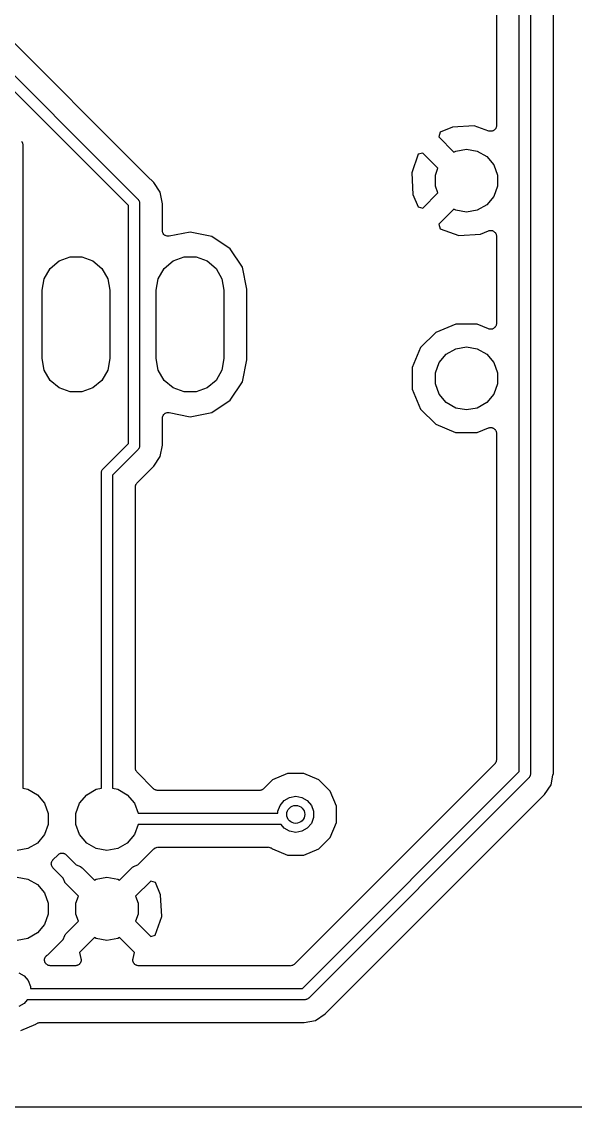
# Model space of a CAD drawing. Extents: x 150.6 to 199.4, y -149.4 to -50.6.
# Drawn here: x 168.1 to 180.42, y -149.42 to -125.26 of the extents above; entities that cross this region are included whole.
import ezdxf

# ---------------------------------------------------------------- set-up
doc = ezdxf.new("R2010")
doc.units = 0
doc.header["$MEASUREMENT"] = 0
doc.layers.add('BLACK', color=7, linetype='CONTINUOUS')

msp = doc.modelspace()

# ---------------------------------------------------------------- linework, layer by layer
at = {"layer": 'Black'}
for p, q in [((178.667, -91.3125), (178.667, -127.576)), ((179.175, -141.948), (179.175, -91.3)), ((179.425, -91.3573), (179.425, -142)), ((179.933, -141.987), (179.933, -91.6485)), ((156.825, -115.348), (170.088, -128.612)), ((169.912, -128.788), (156.612, -115.488)), ((170.892, -128.697), (165.075, -122.88)), ((177.414, -127.723), (177.387, -127.828)), ((177.691, -127.608), (177.414, -127.723)), ((178.174, -127.582), (177.691, -127.608)), ((178.498, -127.696), (178.174, -127.582)), ((178.508, -127.698), (178.498, -127.696)), ((178.518, -127.701), (178.508, -127.698)), ((178.53, -127.701), (178.518, -127.701)), ((178.541, -127.703), (178.53, -127.701)), ((178.552, -127.701), (178.541, -127.703)), ((178.562, -127.701), (178.552, -127.701)), ((178.573, -127.697), (178.562, -127.701)), ((178.585, -127.695), (178.573, -127.697)), ((178.594, -127.69), (178.585, -127.695)), ((178.603, -127.686), (178.594, -127.69)), ((178.613, -127.679), (178.603, -127.686)), ((178.623, -127.673), (178.613, -127.679)), ((178.629, -127.665), (178.623, -127.673)), ((178.637, -127.658), (178.629, -127.665)), ((178.643, -127.648), (178.637, -127.658)), ((178.651, -127.639), (178.643, -127.648)), ((178.654, -127.629), (178.651, -127.639)), ((178.659, -127.62), (178.654, -127.629)), ((178.661, -127.608), (178.659, -127.62)), ((178.665, -127.597), (178.661, -127.608)), ((178.667, -127.576), (178.665, -127.587)), ((178.665, -127.587), (178.665, -127.597)), ((168.096, -127.92), (168.104, -127.934)), ((168.104, -127.934), (168.113, -127.947)), ((168.113, -127.947), (168.115, -127.952)), ((168.115, -127.952), (168.117, -127.957)), ((168.117, -127.957), (168.12, -127.973)), ((168.12, -127.973), (168.125, -127.989)), ((168.125, -127.989), (168.124, -127.995)), ((168.124, -127.995), (168.125, -128)), ((168.125, -128), (168.125, -142.319)), ((177.387, -127.828), (177.722, -128.163)), ((176.928, -128.213), (176.782, -128.626)), ((177.028, -128.187), (176.928, -128.213)), ((177.365, -128.525), (177.028, -128.187)), ((177.722, -128.163), (177.76, -128.141)), ((177.76, -128.141), (178, -128.099)), ((178, -128.099), (178.24, -128.141)), ((178.24, -128.141), (178.451, -128.263)), ((178.451, -128.263), (178.607, -128.449)), ((178.607, -128.449), (178.691, -128.678)), ((170.088, -128.612), (170.088, -128.612)), ((170.088, -128.612), (170.688, -129.212)), ((171.039, -128.844), (170.892, -128.697)), ((170.892, -128.697), (170.892, -128.697)), ((176.782, -128.626), (176.808, -129.109)), ((177.309, -128.678), (177.365, -128.525)), ((177.309, -128.922), (177.309, -128.678)), ((178.691, -128.678), (178.691, -128.922)), ((170.475, -129.352), (169.912, -128.788)), ((169.912, -128.788), (169.912, -128.788)), ((171.183, -129.059), (171.039, -128.844)), ((177.365, -129.075), (177.309, -128.922)), ((178.691, -128.922), (178.607, -129.151)), ((170.688, -129.212), (170.692, -129.216)), ((170.692, -129.216), (170.696, -129.22)), ((171.233, -129.313), (171.183, -129.059)), ((176.808, -129.109), (176.923, -129.386)), ((177.028, -129.413), (177.365, -129.075)), ((178.607, -129.151), (178.451, -129.337)), ((170.475, -134.648), (170.475, -129.352)), ((170.696, -129.22), (170.704, -129.234)), ((170.704, -129.234), (170.713, -129.247)), ((170.713, -129.247), (170.715, -129.252)), ((170.715, -129.252), (170.717, -129.257)), ((170.717, -129.257), (170.72, -129.273)), ((170.72, -129.273), (170.725, -129.289)), ((170.725, -129.289), (170.724, -129.295)), ((170.724, -129.295), (170.725, -129.3)), ((170.725, -129.3), (170.725, -134.7)), ((171.233, -129.913), (171.233, -129.313)), ((176.923, -129.386), (177.028, -129.413)), ((177.722, -129.437), (177.387, -129.772)), ((177.76, -129.459), (177.722, -129.437)), ((178, -129.501), (177.76, -129.459)), ((178.24, -129.459), (178, -129.501)), ((178.451, -129.337), (178.24, -129.459)), ((171.233, -129.914), (171.233, -129.913)), ((171.233, -129.916), (171.233, -129.914)), ((171.237, -129.936), (171.233, -129.916)), ((171.241, -129.956), (171.237, -129.936)), ((177.387, -129.772), (177.413, -129.872)), ((177.413, -129.872), (177.826, -130.018)), ((178.309, -129.992), (178.491, -129.916)), ((178.491, -129.916), (178.505, -129.913)), ((178.505, -129.913), (178.518, -129.908)), ((178.518, -129.908), (178.526, -129.908)), ((178.526, -129.908), (178.534, -129.906)), ((178.534, -129.906), (178.548, -129.908)), ((178.548, -129.908), (178.562, -129.908)), ((178.562, -129.908), (178.57, -129.911)), ((178.57, -129.911), (178.578, -129.912)), ((178.578, -129.912), (178.59, -129.918)), ((178.59, -129.918), (178.603, -129.923)), ((178.603, -129.923), (178.61, -129.929)), ((178.61, -129.929), (178.617, -129.932)), ((178.617, -129.932), (178.627, -129.943)), ((171.241, -129.958), (171.241, -129.956)), ((171.242, -129.959), (171.241, -129.958)), ((171.252, -129.977), (171.242, -129.959)), ((171.263, -129.995), (171.252, -129.977)), ((171.264, -129.996), (171.263, -129.995)), ((171.265, -129.997), (171.264, -129.996)), ((171.281, -130.01), (171.265, -129.997)), ((171.296, -130.023), (171.281, -130.01)), ((171.298, -130.023), (171.296, -130.023)), ((171.299, -130.024), (171.298, -130.023)), ((171.319, -130.031), (171.299, -130.024)), ((171.338, -130.038), (171.319, -130.031)), ((171.339, -130.038), (171.338, -130.038)), ((171.341, -130.039), (171.339, -130.038)), ((171.361, -130.038), (171.341, -130.039)), ((171.382, -130.038), (171.361, -130.038)), ((171.383, -130.038), (171.382, -130.038)), ((171.385, -130.038), (171.383, -130.038)), ((171.85, -129.945), (171.385, -130.038)), ((172.332, -130.041), (171.85, -129.945)), ((172.74, -130.314), (172.332, -130.041)), ((177.826, -130.018), (178.309, -129.992)), ((178.627, -129.943), (178.637, -129.952)), ((178.637, -129.952), (178.641, -129.959)), ((178.641, -129.959), (178.647, -129.965)), ((178.647, -129.965), (178.652, -129.978)), ((178.652, -129.978), (178.659, -129.99)), ((178.659, -129.99), (178.661, -129.998)), ((178.661, -129.998), (178.664, -130.006)), ((178.664, -130.006), (178.665, -130.019)), ((178.665, -130.019), (178.667, -130.033)), ((178.667, -130.033), (178.667, -131.98)), ((173.013, -130.722), (172.74, -130.314)), ((168.733, -130.756), (168.933, -130.588)), ((168.933, -130.588), (169.179, -130.498)), ((169.179, -130.498), (169.441, -130.498)), ((169.441, -130.498), (169.687, -130.588)), ((169.687, -130.588), (169.887, -130.756)), ((171.273, -130.756), (171.473, -130.588)), ((171.473, -130.588), (171.719, -130.498)), ((171.719, -130.498), (171.981, -130.498)), ((171.981, -130.498), (172.227, -130.588)), ((172.227, -130.588), (172.427, -130.756)), ((168.602, -130.982), (168.733, -130.756)), ((169.887, -130.756), (170.018, -130.982)), ((171.142, -130.982), (171.273, -130.756)), ((172.427, -130.756), (172.558, -130.982)), ((173.111, -131.216), (173.013, -130.722)), ((168.557, -131.24), (168.602, -130.982)), ((170.018, -130.982), (170.063, -131.24)), ((171.097, -131.24), (171.142, -130.982)), ((172.558, -130.982), (172.603, -131.24)), ((168.557, -132.76), (168.557, -131.24)), ((170.063, -131.24), (170.063, -132.76)), ((171.097, -132.76), (171.097, -131.24)), ((172.603, -131.24), (172.603, -132.76)), ((173.111, -132.784), (173.111, -131.216)), ((177.761, -131.993), (177.317, -132.177)), ((178.241, -131.994), (177.761, -131.993)), ((178.491, -132.098), (178.241, -131.994)), ((178.505, -132.101), (178.491, -132.098)), ((178.518, -132.105), (178.505, -132.101)), ((178.526, -132.105), (178.518, -132.105)), ((178.534, -132.107), (178.526, -132.105)), ((178.548, -132.105), (178.534, -132.107)), ((178.562, -132.105), (178.548, -132.105)), ((178.57, -132.103), (178.562, -132.105)), ((178.578, -132.101), (178.57, -132.103)), ((178.59, -132.095), (178.578, -132.101)), ((178.603, -132.09), (178.59, -132.095)), ((178.61, -132.085), (178.603, -132.09)), ((178.617, -132.081), (178.61, -132.085)), ((178.627, -132.071), (178.617, -132.081)), ((178.637, -132.062), (178.627, -132.071)), ((178.641, -132.055), (178.637, -132.062)), ((178.647, -132.049), (178.641, -132.055)), ((178.652, -132.036), (178.647, -132.049)), ((178.659, -132.024), (178.652, -132.036)), ((178.661, -132.016), (178.659, -132.024)), ((178.664, -132.008), (178.661, -132.016)), ((178.665, -131.994), (178.664, -132.008)), ((178.667, -131.98), (178.665, -131.994)), ((177.317, -132.177), (176.978, -132.516)), ((176.978, -132.516), (176.794, -132.959)), ((177.549, -132.663), (177.76, -132.541)), ((177.76, -132.541), (178, -132.499)), ((178, -132.499), (178.24, -132.541)), ((178.24, -132.541), (178.451, -132.663)), ((168.602, -133.018), (168.557, -132.76)), ((170.063, -132.76), (170.018, -133.018)), ((171.142, -133.018), (171.097, -132.76)), ((172.603, -132.76), (172.558, -133.018)), ((173.013, -133.278), (173.111, -132.784)), ((177.393, -132.849), (177.549, -132.663)), ((178.451, -132.663), (178.607, -132.849)), ((168.733, -133.244), (168.602, -133.018)), ((170.018, -133.018), (169.887, -133.244)), ((171.273, -133.244), (171.142, -133.018)), ((172.558, -133.018), (172.427, -133.244)), ((176.794, -132.959), (176.793, -133.439)), ((177.309, -133.078), (177.393, -132.849)), ((177.309, -133.322), (177.309, -133.078)), ((178.607, -132.849), (178.691, -133.078)), ((178.691, -133.078), (178.691, -133.322)), ((168.933, -133.412), (168.733, -133.244)), ((169.887, -133.244), (169.687, -133.412)), ((171.473, -133.412), (171.273, -133.244)), ((172.427, -133.244), (172.227, -133.412)), ((172.74, -133.686), (173.013, -133.278)), ((177.393, -133.551), (177.309, -133.322)), ((178.691, -133.322), (178.607, -133.551)), ((169.179, -133.502), (168.933, -133.412)), ((169.441, -133.502), (169.179, -133.502)), ((169.687, -133.412), (169.441, -133.502)), ((171.719, -133.502), (171.473, -133.412)), ((171.981, -133.502), (171.719, -133.502)), ((172.227, -133.412), (171.981, -133.502)), ((176.793, -133.439), (176.977, -133.883)), ((177.549, -133.737), (177.393, -133.551)), ((178.607, -133.551), (178.451, -133.737)), ((172.332, -133.959), (172.74, -133.686)), ((177.76, -133.859), (177.549, -133.737)), ((178.451, -133.737), (178.24, -133.859)), ((171.237, -134.064), (171.241, -134.044)), ((171.241, -134.042), (171.242, -134.041)), ((171.241, -134.044), (171.241, -134.042)), ((171.242, -134.041), (171.252, -134.023)), ((171.252, -134.023), (171.263, -134.005)), ((171.263, -134.005), (171.264, -134.004)), ((171.264, -134.004), (171.265, -134.003)), ((171.265, -134.003), (171.281, -133.99)), ((171.281, -133.99), (171.296, -133.977)), ((171.296, -133.977), (171.298, -133.977)), ((171.298, -133.977), (171.299, -133.976)), ((171.299, -133.976), (171.319, -133.969)), ((171.319, -133.969), (171.338, -133.962)), ((171.338, -133.962), (171.339, -133.962)), ((171.339, -133.962), (171.341, -133.961)), ((171.341, -133.961), (171.361, -133.962)), ((171.361, -133.962), (171.382, -133.962)), ((171.382, -133.962), (171.383, -133.962)), ((171.383, -133.962), (171.385, -133.962)), ((171.385, -133.962), (171.85, -134.055)), ((171.85, -134.055), (172.332, -133.959)), ((176.977, -133.883), (177.316, -134.222)), ((178, -133.901), (177.76, -133.859)), ((178.24, -133.859), (178, -133.901)), ((171.233, -134.084), (171.237, -134.064)), ((171.233, -134.086), (171.233, -134.084)), ((171.233, -134.087), (171.233, -134.086)), ((171.233, -134.687), (171.233, -134.087)), ((177.316, -134.222), (177.759, -134.406)), ((177.759, -134.406), (178.239, -134.407)), ((178.239, -134.407), (178.492, -134.302)), ((178.492, -134.302), (178.505, -134.299)), ((178.505, -134.299), (178.518, -134.295)), ((178.518, -134.295), (178.526, -134.295)), ((178.526, -134.295), (178.535, -134.293)), ((178.535, -134.293), (178.548, -134.295)), ((178.548, -134.295), (178.562, -134.295)), ((178.562, -134.295), (178.57, -134.298)), ((178.57, -134.298), (178.578, -134.299)), ((178.578, -134.299), (178.591, -134.305)), ((178.591, -134.305), (178.603, -134.31)), ((178.603, -134.31), (178.61, -134.315)), ((178.61, -134.315), (178.617, -134.319)), ((178.617, -134.319), (178.627, -134.329)), ((178.627, -134.329), (178.637, -134.338)), ((178.637, -134.338), (178.641, -134.345)), ((178.641, -134.345), (178.647, -134.352)), ((178.647, -134.352), (178.652, -134.364)), ((178.652, -134.364), (178.659, -134.376)), ((178.659, -134.376), (178.661, -134.385)), ((178.661, -134.385), (178.664, -134.392)), ((178.664, -134.392), (178.665, -134.406)), ((178.665, -134.406), (178.667, -134.42)), ((178.667, -134.42), (178.667, -141.685)), ((169.912, -135.212), (170.475, -134.648)), ((170.704, -134.766), (170.696, -134.78)), ((170.713, -134.753), (170.704, -134.766)), ((170.715, -134.748), (170.713, -134.753)), ((170.717, -134.743), (170.715, -134.748)), ((170.72, -134.727), (170.717, -134.743)), ((170.725, -134.711), (170.72, -134.727)), ((170.725, -134.7), (170.724, -134.705)), ((170.724, -134.705), (170.725, -134.711)), ((171.183, -134.941), (171.233, -134.687)), ((170.688, -134.788), (170.125, -135.352)), ((170.692, -134.784), (170.688, -134.788)), ((170.696, -134.78), (170.692, -134.784)), ((171.039, -135.156), (171.183, -134.941)), ((169.883, -135.257), (169.885, -135.252)), ((169.885, -135.252), (169.887, -135.247)), ((169.887, -135.247), (169.896, -135.234)), ((169.896, -135.234), (169.904, -135.22)), ((169.904, -135.22), (169.908, -135.216)), ((169.908, -135.216), (169.912, -135.212)), ((170.67, -135.525), (171.039, -135.156)), ((169.875, -135.289), (169.88, -135.273)), ((169.876, -135.295), (169.875, -135.289)), ((169.875, -135.3), (169.876, -135.295)), ((169.875, -142.319), (169.875, -135.3)), ((169.88, -135.273), (169.883, -135.257)), ((170.125, -135.352), (170.125, -142.319)), ((170.633, -135.604), (170.638, -135.588)), ((170.634, -135.609), (170.633, -135.604)), ((170.633, -135.615), (170.634, -135.609)), ((170.633, -141.872), (170.633, -135.615)), ((170.638, -135.588), (170.641, -135.571)), ((170.641, -135.571), (170.643, -135.567)), ((170.643, -135.567), (170.645, -135.561)), ((170.645, -135.561), (170.654, -135.548)), ((170.654, -135.548), (170.663, -135.533)), ((170.663, -135.533), (170.667, -135.53)), ((170.667, -135.53), (170.67, -135.525)), ((178.63, -141.775), (174.175, -146.23)), ((178.633, -141.77), (178.63, -141.775)), ((178.637, -141.767), (178.633, -141.77)), ((178.646, -141.752), (178.637, -141.767)), ((178.655, -141.739), (178.646, -141.752)), ((178.657, -141.733), (178.655, -141.739)), ((178.659, -141.729), (178.657, -141.733)), ((178.662, -141.712), (178.659, -141.729)), ((178.667, -141.696), (178.662, -141.712)), ((178.667, -141.685), (178.666, -141.691)), ((178.666, -141.691), (178.667, -141.696)), ((170.634, -141.877), (170.633, -141.872)), ((170.633, -141.883), (170.634, -141.877)), ((170.638, -141.899), (170.633, -141.883)), ((170.641, -141.915), (170.638, -141.899)), ((170.643, -141.92), (170.641, -141.915)), ((170.645, -141.925), (170.643, -141.92)), ((170.654, -141.939), (170.645, -141.925)), ((170.663, -141.953), (170.654, -141.939)), ((170.667, -141.957), (170.663, -141.953)), ((170.67, -141.961), (170.667, -141.957)), ((171.038, -142.33), (170.67, -141.961)), ((174.02, -141.992), (173.686, -142.13)), ((174.381, -141.992), (174.02, -141.992)), ((174.348, -146.775), (179.175, -141.948)), ((174.715, -142.131), (174.381, -141.992)), ((179.425, -142.011), (179.42, -142.027)), ((179.425, -142), (179.424, -142.005)), ((179.424, -142.005), (179.425, -142.011)), ((179.925, -142.027), (179.933, -141.987)), ((173.686, -142.13), (173.486, -142.33)), ((179.388, -142.088), (174.488, -146.988)), ((174.97, -142.386), (174.715, -142.131)), ((179.392, -142.084), (179.388, -142.088)), ((179.396, -142.08), (179.392, -142.084)), ((179.404, -142.066), (179.396, -142.08)), ((179.413, -142.053), (179.404, -142.066)), ((179.415, -142.048), (179.413, -142.053)), ((179.417, -142.043), (179.415, -142.048)), ((179.42, -142.027), (179.417, -142.043)), ((179.739, -142.456), (179.883, -142.241)), ((179.883, -142.241), (179.925, -142.027)), ((179.925, -142.027), (179.925, -142.027)), ((168.125, -142.319), (168.24, -142.34)), ((168.24, -142.34), (168.452, -142.462)), ((168.452, -142.462), (168.609, -142.649)), ((169.391, -142.649), (169.548, -142.462)), ((169.548, -142.462), (169.76, -142.34)), ((169.76, -142.34), (169.875, -142.319)), ((170.125, -142.319), (170.24, -142.34)), ((170.24, -142.34), (170.452, -142.462)), ((170.452, -142.462), (170.609, -142.649)), ((171.042, -142.333), (171.038, -142.33)), ((171.046, -142.337), (171.042, -142.333)), ((171.06, -142.346), (171.046, -142.337)), ((171.074, -142.355), (171.06, -142.346)), ((171.079, -142.357), (171.074, -142.355)), ((171.084, -142.359), (171.079, -142.357)), ((171.101, -142.362), (171.084, -142.359)), ((171.116, -142.367), (171.101, -142.362)), ((171.122, -142.366), (171.116, -142.367)), ((171.128, -142.367), (171.122, -142.366)), ((173.396, -142.367), (171.128, -142.367)), ((173.402, -142.366), (173.396, -142.367)), ((173.407, -142.367), (173.402, -142.366)), ((173.423, -142.362), (173.407, -142.367)), ((173.44, -142.359), (173.423, -142.362)), ((173.444, -142.357), (173.44, -142.359)), ((173.45, -142.355), (173.444, -142.357)), ((173.463, -142.346), (173.45, -142.355)), ((173.478, -142.337), (173.463, -142.346)), ((173.481, -142.333), (173.478, -142.337)), ((173.486, -142.33), (173.481, -142.333)), ((174.063, -142.523), (174.2, -142.498)), ((174.2, -142.498), (174.337, -142.523)), ((174.856, -147.339), (179.739, -142.456)), ((175.108, -142.72), (174.97, -142.386)), ((168.609, -142.649), (168.692, -142.878)), ((169.308, -142.878), (169.391, -142.649)), ((170.609, -142.649), (170.691, -142.875)), ((173.805, -142.83), (173.852, -142.699)), ((173.852, -142.699), (173.942, -142.592)), ((173.942, -142.592), (174.063, -142.523)), ((174.337, -142.523), (174.458, -142.592)), ((174.458, -142.592), (174.548, -142.699)), ((174.548, -142.699), (174.595, -142.83)), ((175.108, -143.081), (175.108, -142.72)), ((168.692, -142.878), (168.692, -143.122)), ((169.308, -143.122), (169.308, -142.878)), ((170.691, -142.875), (173.805, -142.875)), ((173.805, -142.875), (173.805, -142.83)), ((174.595, -142.97), (174.548, -143.101)), ((174.595, -142.83), (174.595, -142.97)), ((168.692, -143.122), (168.609, -143.351)), ((169.391, -143.351), (169.308, -143.122)), ((170.691, -143.125), (170.609, -143.351)), ((173.873, -143.125), (170.691, -143.125)), ((173.942, -143.208), (173.873, -143.125)), ((174.063, -143.277), (173.942, -143.208)), ((174.458, -143.208), (174.337, -143.277)), ((174.548, -143.101), (174.458, -143.208)), ((174.969, -143.415), (175.108, -143.081)), ((168.609, -143.351), (168.452, -143.538)), ((169.548, -143.538), (169.391, -143.351)), ((170.609, -143.351), (170.452, -143.538)), ((174.2, -143.302), (174.063, -143.277)), ((174.337, -143.277), (174.2, -143.302)), ((174.714, -143.67), (174.969, -143.415)), ((168.24, -143.66), (168, -143.703)), ((168.452, -143.538), (168.24, -143.66)), ((169.76, -143.66), (169.548, -143.538)), ((170, -143.703), (169.76, -143.66)), ((170.24, -143.66), (170, -143.703)), ((170.452, -143.538), (170.24, -143.66)), ((170.683, -144.025), (171.039, -143.67)), ((171.039, -143.67), (171.043, -143.667)), ((171.043, -143.667), (171.047, -143.663)), ((171.047, -143.663), (171.061, -143.654)), ((171.061, -143.654), (171.075, -143.645)), ((171.075, -143.645), (171.08, -143.643)), ((171.08, -143.643), (171.085, -143.641)), ((171.085, -143.641), (171.101, -143.638)), ((171.101, -143.638), (171.117, -143.633)), ((171.117, -143.633), (171.123, -143.634)), ((171.123, -143.634), (171.128, -143.633)), ((171.128, -143.633), (173.596, -143.633)), ((173.596, -143.633), (173.602, -143.634)), ((173.602, -143.634), (173.607, -143.633)), ((173.607, -143.633), (173.623, -143.638)), ((173.623, -143.638), (173.64, -143.641)), ((173.64, -143.641), (173.644, -143.643)), ((173.644, -143.643), (173.65, -143.645)), ((173.65, -143.645), (173.663, -143.654)), ((173.663, -143.654), (173.678, -143.663)), ((173.678, -143.663), (173.681, -143.667)), ((173.681, -143.667), (173.684, -143.669)), ((173.684, -143.669), (174.019, -143.808)), ((174.38, -143.808), (174.714, -143.67)), ((168.77, -143.957), (168.773, -143.946)), ((168.773, -143.946), (168.779, -143.937)), ((168.779, -143.937), (168.784, -143.927)), ((168.784, -143.927), (168.792, -143.919)), ((168.792, -143.919), (168.798, -143.91)), ((168.798, -143.91), (168.91, -143.798)), ((168.91, -143.798), (168.919, -143.792)), ((168.919, -143.792), (168.927, -143.784)), ((168.927, -143.784), (168.937, -143.779)), ((168.937, -143.779), (168.947, -143.773)), ((168.947, -143.773), (168.957, -143.77)), ((168.957, -143.77), (168.967, -143.765)), ((168.967, -143.765), (168.978, -143.764)), ((168.978, -143.764), (168.989, -143.761)), ((168.989, -143.761), (169, -143.762)), ((169, -143.762), (169.011, -143.761)), ((169.011, -143.761), (169.022, -143.764)), ((169.022, -143.764), (169.033, -143.765)), ((169.033, -143.765), (169.043, -143.77)), ((169.043, -143.77), (169.054, -143.773)), ((169.054, -143.773), (169.063, -143.779)), ((169.063, -143.779), (169.073, -143.784)), ((169.073, -143.784), (169.081, -143.792)), ((169.081, -143.792), (169.09, -143.798)), ((169.09, -143.798), (169.315, -144.023)), ((174.019, -143.808), (174.38, -143.808)), ((168.761, -143.989), (168.764, -143.978)), ((168.762, -144), (168.761, -143.989)), ((168.761, -144.011), (168.762, -144)), ((168.764, -144.022), (168.761, -144.011)), ((168.764, -143.978), (168.765, -143.967)), ((168.765, -144.033), (168.764, -144.022)), ((168.765, -143.967), (168.77, -143.957)), ((168.77, -144.043), (168.765, -144.033)), ((168.773, -144.053), (168.77, -144.043)), ((168.779, -144.063), (168.773, -144.053)), ((168.784, -144.073), (168.779, -144.063)), ((168.792, -144.081), (168.784, -144.073)), ((168.798, -144.09), (168.792, -144.081)), ((169.025, -144.317), (168.798, -144.09)), ((169.315, -144.023), (169.408, -144.062)), ((169.408, -144.062), (169.41, -144.064)), ((169.41, -144.064), (169.413, -144.064)), ((169.413, -144.064), (169.428, -144.075)), ((169.428, -144.075), (169.445, -144.086)), ((169.445, -144.086), (169.446, -144.088)), ((169.446, -144.088), (169.449, -144.09)), ((169.449, -144.09), (169.721, -144.362)), ((170.279, -144.362), (170.551, -144.09)), ((170.551, -144.09), (170.553, -144.088)), ((170.553, -144.088), (170.555, -144.086)), ((170.555, -144.086), (170.571, -144.076)), ((170.571, -144.076), (170.587, -144.065)), ((170.587, -144.065), (170.59, -144.064)), ((170.59, -144.064), (170.592, -144.062)), ((170.592, -144.062), (170.683, -144.025)), ((168, -144.297), (168.24, -144.34)), ((168.24, -144.34), (168.452, -144.462)), ((169.062, -144.408), (169.025, -144.317)), ((169.064, -144.41), (169.062, -144.408)), ((169.065, -144.413), (169.064, -144.41)), ((169.076, -144.429), (169.065, -144.413)), ((169.086, -144.445), (169.076, -144.429)), ((169.721, -144.362), (169.76, -144.34)), ((169.76, -144.34), (170, -144.297)), ((170, -144.297), (170.24, -144.34)), ((170.24, -144.34), (170.279, -144.362)), ((170.974, -144.386), (170.636, -144.723)), ((171.078, -144.413), (170.974, -144.386)), ((171.193, -144.691), (171.078, -144.413)), ((168.452, -144.462), (168.609, -144.649)), ((168.609, -144.649), (168.692, -144.878)), ((169.088, -144.447), (169.086, -144.445)), ((169.09, -144.449), (169.088, -144.447)), ((169.364, -144.723), (169.09, -144.449)), ((168.692, -144.878), (168.692, -145.122)), ((169.308, -144.878), (169.364, -144.723)), ((169.308, -145.122), (169.308, -144.878)), ((170.636, -144.723), (170.692, -144.878)), ((170.692, -144.878), (170.692, -145.122)), ((171.219, -145.175), (171.193, -144.691)), ((168.692, -145.122), (168.609, -145.351)), ((169.364, -145.277), (169.308, -145.122)), ((170.692, -145.122), (170.636, -145.277)), ((168.609, -145.351), (168.452, -145.538)), ((169.09, -145.551), (169.364, -145.277)), ((170.636, -145.277), (170.974, -145.614)), ((171.074, -145.588), (171.219, -145.175)), ((168.452, -145.538), (168.24, -145.66)), ((169.023, -145.685), (169.062, -145.592)), ((169.062, -145.592), (169.064, -145.59)), ((169.064, -145.587), (169.075, -145.572)), ((169.064, -145.59), (169.064, -145.587)), ((169.075, -145.572), (169.086, -145.555)), ((169.086, -145.555), (169.088, -145.554)), ((169.088, -145.554), (169.09, -145.551)), ((169.721, -145.638), (169.386, -145.974)), ((169.76, -145.66), (169.721, -145.638)), ((170.279, -145.638), (170.24, -145.66)), ((170.614, -145.974), (170.279, -145.638)), ((170.974, -145.614), (171.074, -145.588)), ((168.24, -145.66), (168, -145.703)), ((168.68, -146.028), (169.023, -145.685)), ((170, -145.703), (169.76, -145.66)), ((170.24, -145.66), (170, -145.703)), ((168.611, -146.123), (168.612, -146.121)), ((168.612, -146.143), (168.611, -146.123)), ((168.612, -146.118), (168.618, -146.1)), ((168.612, -146.121), (168.612, -146.118)), ((168.618, -146.1), (168.624, -146.081)), ((168.624, -146.081), (168.626, -146.079)), ((168.626, -146.079), (168.627, -146.076)), ((168.627, -146.076), (168.639, -146.062)), ((168.639, -146.062), (168.651, -146.046)), ((168.651, -146.046), (168.653, -146.045)), ((168.653, -146.045), (168.655, -146.043)), ((168.655, -146.043), (168.672, -146.033)), ((168.672, -146.033), (168.68, -146.028)), ((169.386, -145.974), (169.421, -146.108)), ((169.421, -146.108), (169.421, -146.113)), ((169.421, -146.113), (169.423, -146.118)), ((169.423, -146.118), (169.423, -146.135)), ((170.577, -146.118), (170.579, -146.113)), ((170.577, -146.135), (170.577, -146.118)), ((170.579, -146.108), (170.614, -145.974)), ((170.579, -146.113), (170.579, -146.108)), ((168.612, -146.162), (168.612, -146.143)), ((168.613, -146.165), (168.612, -146.162)), ((168.613, -146.167), (168.613, -146.165)), ((168.62, -146.185), (168.613, -146.167)), ((168.627, -146.203), (168.62, -146.185)), ((168.629, -146.206), (168.627, -146.203)), ((168.63, -146.208), (168.629, -146.206)), ((168.643, -146.222), (168.63, -146.208)), ((168.655, -146.237), (168.643, -146.222)), ((168.658, -146.239), (168.655, -146.237)), ((168.659, -146.241), (168.658, -146.239)), ((168.677, -146.25), (168.659, -146.241)), ((168.693, -146.259), (168.677, -146.25)), ((168.696, -146.26), (168.693, -146.259)), ((168.699, -146.261), (168.696, -146.26)), ((168.718, -146.264), (168.699, -146.261)), ((168.737, -146.267), (168.718, -146.264)), ((169.298, -146.267), (168.737, -146.267)), ((169.303, -146.266), (169.298, -146.267)), ((169.308, -146.267), (169.303, -146.266)), ((169.325, -146.262), (169.308, -146.267)), ((169.341, -146.259), (169.325, -146.262)), ((169.346, -146.257), (169.341, -146.259)), ((169.351, -146.255), (169.346, -146.257)), ((169.365, -146.246), (169.351, -146.255)), ((169.38, -146.237), (169.365, -146.246)), ((169.383, -146.233), (169.38, -146.237)), ((169.387, -146.23), (169.383, -146.233)), ((169.397, -146.216), (169.387, -146.23)), ((169.408, -146.203), (169.397, -146.216)), ((169.41, -146.199), (169.408, -146.203)), ((169.413, -146.194), (169.41, -146.199)), ((169.417, -146.178), (169.413, -146.194)), ((169.423, -146.162), (169.417, -146.178)), ((169.423, -146.135), (169.424, -146.152)), ((169.424, -146.152), (169.423, -146.157)), ((169.423, -146.157), (169.423, -146.162)), ((170.576, -146.152), (170.577, -146.135)), ((170.577, -146.157), (170.576, -146.152)), ((170.577, -146.162), (170.577, -146.157)), ((170.583, -146.178), (170.577, -146.162)), ((170.587, -146.194), (170.583, -146.178)), ((170.59, -146.199), (170.587, -146.194)), ((170.592, -146.203), (170.59, -146.199)), ((170.603, -146.216), (170.592, -146.203)), ((170.613, -146.23), (170.603, -146.216)), ((170.617, -146.233), (170.613, -146.23)), ((170.62, -146.237), (170.617, -146.233)), ((170.635, -146.246), (170.62, -146.237)), ((170.649, -146.255), (170.635, -146.246)), ((170.654, -146.257), (170.649, -146.255)), ((170.659, -146.259), (170.654, -146.257)), ((170.675, -146.262), (170.659, -146.259)), ((170.692, -146.267), (170.675, -146.262)), ((170.697, -146.266), (170.692, -146.267)), ((170.702, -146.267), (170.697, -146.266)), ((174.085, -146.267), (170.702, -146.267)), ((174.091, -146.266), (174.085, -146.267)), ((174.096, -146.267), (174.091, -146.266)), ((174.112, -146.262), (174.096, -146.267)), ((174.129, -146.259), (174.112, -146.262)), ((174.133, -146.257), (174.129, -146.259)), ((174.139, -146.255), (174.133, -146.257)), ((174.152, -146.246), (174.139, -146.255)), ((174.167, -146.237), (174.152, -146.246)), ((174.17, -146.233), (174.167, -146.237)), ((174.175, -146.23), (174.17, -146.233)), ((168.037, -146.423), (168.158, -146.492)), ((168.158, -146.492), (168.248, -146.599)), ((168.248, -146.599), (168.295, -146.73)), ((168.295, -146.73), (168.295, -146.775)), ((168.295, -146.775), (174.348, -146.775)), ((168.227, -147.025), (168.158, -147.108)), ((174.4, -147.025), (168.227, -147.025)), ((174.405, -147.024), (174.4, -147.025)), ((174.411, -147.025), (174.405, -147.024)), ((174.427, -147.02), (174.411, -147.025)), ((174.443, -147.017), (174.427, -147.02)), ((174.448, -147.015), (174.443, -147.017)), ((174.453, -147.013), (174.448, -147.015)), ((174.466, -147.004), (174.453, -147.013)), ((174.48, -146.996), (174.466, -147.004)), ((174.484, -146.992), (174.48, -146.996)), ((174.488, -146.988), (174.484, -146.992)), ((168.158, -147.108), (168.037, -147.177)), ((168.08, -147.708), (168.414, -147.57)), ((168.414, -147.57), (168.418, -147.567)), ((168.414, -147.57), (168.414, -147.57)), ((168.418, -147.567), (168.422, -147.563)), ((168.422, -147.563), (168.436, -147.554)), ((168.436, -147.554), (168.45, -147.545)), ((168.45, -147.545), (168.455, -147.543)), ((168.455, -147.543), (168.46, -147.541)), ((168.46, -147.541), (168.476, -147.538)), ((168.476, -147.538), (168.493, -147.533)), ((168.493, -147.533), (168.498, -147.534)), ((168.498, -147.534), (168.503, -147.533)), ((168.503, -147.533), (174.387, -147.533)), ((174.387, -147.533), (174.641, -147.483)), ((174.641, -147.483), (174.856, -147.339)), ((196.296, -149.417), (153.703, -149.417))]:
    msp.add_line(p, q, dxfattribs=at)
msp.add_circle((174.2, -142.9), 0.2, dxfattribs=at)

doc.saveas('drawing.dxf')
